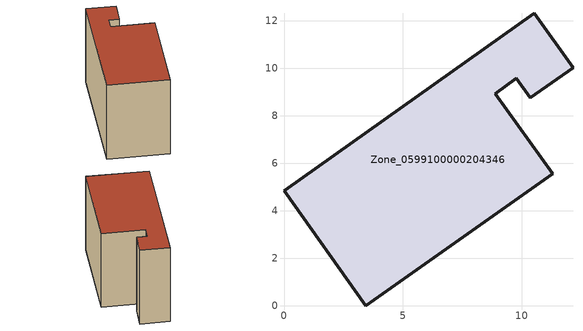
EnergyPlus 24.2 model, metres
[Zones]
Zone_0599100000204346
 floor ground (C_G): 3.45,0 0,4.83 10.53,12.31 12.16,10.02 10.35,8.75 9.77,9.57 8.88,8.93 11.3,5.55 z0
 wall outside (C_F): 9.77,9.57 10.35,8.75 12.16,10.02 10.53,12.31 0,4.83 3.45,0 11.3,5.55 8.88,8.93 9.77,9.57 z0:8.2
 roof outside (C_R): 3.45,0 11.3,5.55 8.88,8.93 9.77,9.57 10.35,8.75 12.16,10.02 10.53,12.31 0,4.83 z8.2
[BUILDING]
Pand.0599100000204346: North Axis=0; Terrain=City; Loads Convergence Tolerance Value=0.04; Temperature Convergence Tolerance Value=0.4; Solar Distribution=FullExterior; Maximum Number of Warmup Days=25; Minimum Number of Warmup Days=1
[Site:Location]
Rotterdam.The.Hague.AP_ZH_NLD Design_Conditions: Latitude=51.96; Longitude=4.45; Time Zone=1; Elevation=-4.5
[SITE:GROUNDTEMPERATURE:BUILDINGSURFACE]
18, 18, 18, 18, 18, 18, 18, 18, 18, 18, 18, 18
[MATERIAL] Thermal Absorptance=0.9; Solar Absorptance=0.7; Visible Absorptance=0.7
Name | Roughness | Thickness | Conductivity | Density | Specific Heat
G.TC.1975-1991 | MediumSmooth | 0.15 | 0.288461 | 540 | 1210
F.TC.1975-1991 | Rough | 0.3 | 0.230769 | 1920 | 840
R.TC.1975-1991 | MediumRough | 0.2 | 0.153846 | 1500 | 1000
[CONSTRUCTION]
C_G: G.TC.1975-1991
C_F: F.TC.1975-1991
C_R: R.TC.1975-1991
[ZONE]
Zone_0599100000204346: Type=1; Multiplier=1; Ceiling Height=Autocalculate; Volume=Autocalculate; Floor Area=autocalculate; Part of Total Floor Area=Yes
[ZONEINFILTRATION:DESIGNFLOWRATE]
Infil_Zone_0599100000204346: Zone or ZoneList or Space or SpaceList=Zone_0599100000204346; Schedule=AlwaysOn; Design Flow Rate Calculation Method=Flow/Area; Flow Rate per Floor Area=0.003; Constant Term Coefficient=1; Temperature Term Coefficient=0; Velocity Term Coefficient=0; Velocity Squared Term Coefficient=0
[HVACTEMPLATE:ZONE:IDEALLOADSAIRSYSTEM]
Zone_0599100000204346: Maximum Heating Supply Air Temperature=50; Minimum Cooling Supply Air Temperature=13; Maximum Heating Supply Air Humidity Ratio=0.0156; Minimum Cooling Supply Air Humidity Ratio=0.0077; Heating Limit=NoLimit; Cooling Limit=NoLimit; Dehumidification Control Type=ConstantSensibleHeatRatio; Cooling Sensible Heat Ratio=0.7; Dehumidification Setpoint=60; Humidification Control Type=None; Humidification Setpoint=30; Outdoor Air Method=None; Outdoor Air Flow Rate per Person=0.00944; Outdoor Air Flow Rate per Zone Floor Area=0; Outdoor Air Flow Rate per Zone=0; Demand Controlled Ventilation Type=None; Outdoor Air Economizer Type=NoEconomizer; Heat Recovery Type=None; Sensible Heat Recovery Effectiveness=0.7; Latent Heat Recovery Effectiveness=0.65
[ZONECONTROL:THERMOSTAT]
ThermostatControl_Zone_0599100000204346: Zone or ZoneList=Zone_0599100000204346; Control Type Schedule=DualSetpointControlType; Control 1=Thermostat_Zone_0599100000204346; Temperature Difference Between Cutout And Setpoint=0
[THERMOSTATSETPOINT:DUALSETPOINT]
Thermostat_Zone_0599100000204346: Heating Setpoint Temperature Schedule=HeatingSetpoint_Zone_0599100000204346; Cooling Setpoint Temperature Schedule=CoolingSetpoint_Zone_0599100000204346
[SCHEDULE:COMPACT]
HeatingSetpoint_Zone_0599100000204346: Through: 12/31, For: AllDays, Until: 24:00, 21
CoolingSetpoint_Zone_0599100000204346: Through: 12/31, For: AllDays, Until: 24:00, 24
DualSetpointControlType: Through: 12/31, For: AllDays, Until: 24:00, 4
AlwaysOn: Through: 12/31, For: AllDays, Until: 24:00, 1
